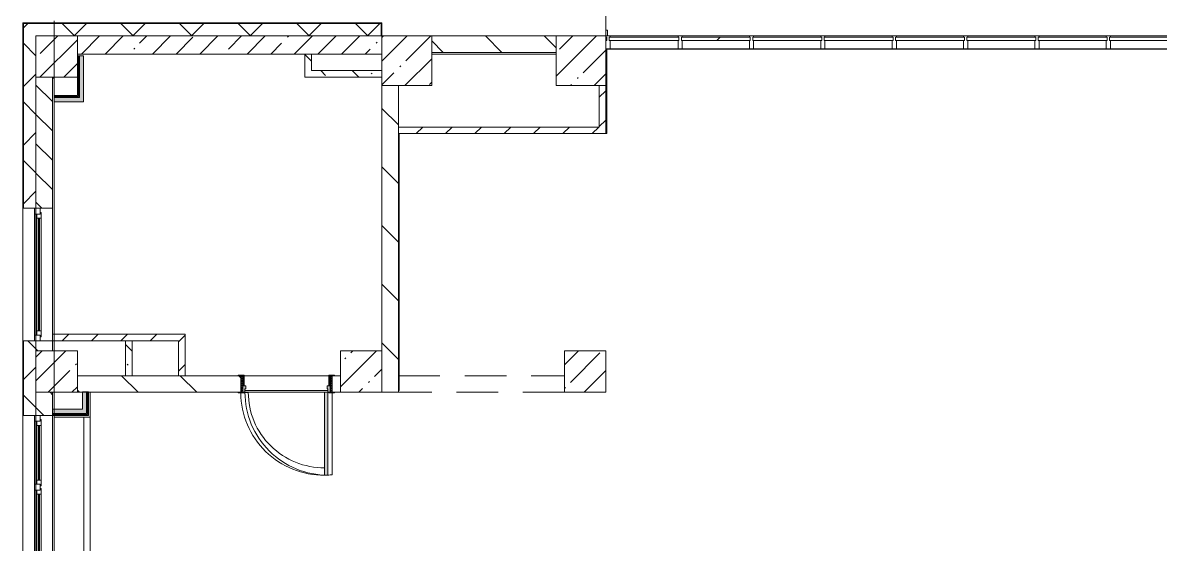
# Model space of a CAD drawing. Header units: millimetres. Extents: x 35157 to 232994, y -8553 to 29000.
# Drawn here: x 105716 to 119424, y 9067 to 15358 of the extents above; entities that cross this region are included whole.
import ezdxf

# ---------------------------------------------------------------- set-up
doc = ezdxf.new("R2010")
doc.units = ezdxf.units.MM
doc.linetypes.add('200_ШТРИХ__ш1_п0_6_', pattern=[800, 500, -300])
for name, color, linetype, lineweight in [('A-DETL-MBND-1', 7, '200_ШТРИХ__ш1_п0_6_', 9), ('A-GLAZ-2', 7, 'Continuous', 5), ('A-GLAZ-CURT-2', 7, 'Continuous', 5), ('A-GLAZ-CWMG-2', 7, 'Continuous', 5), ('A-WALL', 7, 'Continuous', 9), ('A-WALL-9', 7, 'Continuous', 5), ('I-WALL-23', 7, 'Continuous', 5), ('S-COLS-1', 7, 'Continuous', 5), ('Оси', 7, 'Continuous', 9)]:
    doc.layers.add(name, color=color, linetype=linetype, lineweight=lineweight)
for name, color, linetype, lineweight, true_color in [('A-DOOR-3', 7, 'Continuous', 5, 0xaaaaaa), ('A-DOOR-4', 7, 'Continuous', 5, 0xe2e2e2), ('A-DOOR-FRAM-2', 7, 'Continuous', 5, 0xe2e2e2), ('A-DOOR-FRAM-3', 7, 'Continuous', 5, 0xaaaaaa), ('A-FLOR-1', 7, 'Continuous', 5, 0xaaaaaa), ('I-WALL-22', 7, 'Continuous', 9, 0xe7e7e7), ('I-WALL-25', 7, 'Continuous', 5, 0x787878)]:
    doc.layers.add(name, color=color, linetype=linetype, lineweight=lineweight, true_color=true_color)
pattern_1 = [(45, (105984, 0), (-285.123, 285.123), []), (45, (106269.13, 0), (-285.123, 285.123), [504.031, -100.806, 16.764, -84.042])]
pattern_2 = [(135, (105984, 0), (-353.553, -353.553), [])]
pattern_3 = [(45, (105984, 0), (-353.553, 353.553), []), (135, (105984, 0), (-353.553, -353.553), [])]
pattern_4 = [(45, (105984, 0), (-176.7767, 176.7767), [])]
pattern_5 = [(135, (105984, 0), (-377.17, -377.17), [533.4, -88.9, 17.78, -88.9]), (135, (105984, 376.94), (-377.17, -377.17), []), (50, (105984, 0), (637.645, -55.787), [66.675, -733.425]), (355, (105984, 0), (-123.35, 668.7), [53.34, -586.74]), (100.451, (106037.14, -4.65), (514.3, 612.908), [56.665, -623.315]), (46.184, (105984, 177.8), (948.776, -147.15), [100.01, -1100.137]), (96.636, (106063.1, 165.5), (830.91, 865.997), [85, -934.973]), (351.184, (105984, 177.8), (830.92, 865.99), [80.01, -880.11]), (21, (106072.9, 133.35), (530.65, -357.928), [66.675, -733.425]), (326, (106072.9, 133.35), (216.308, 644.658), [53.34, -586.74]), (71.451, (106117.1, 103.5), (746.96, 286.724), [56.665, -623.315]), (37.5, (105984, 0), (10.8105, 295.9426), [16.764, -562.864, 16.764, -578.866, -588.962]), (37.5, (105984, 0), (10.8105, 295.9426), [-1175.258, 16.764, -572.198]), (7.5, (105984, 0), (233.869, 350.632), [16.764, -322.834, 16.764, -549.529, -224.472]), (7.5, (105984, 0), (233.869, 350.632), [-905.891, 16.764, -207.708]), (327.5, (105785.76, 0), (474.568, -20.0513), [16.764, -205.486, 16.764, -676.656, -920.115]), (327.5, (105785.76, 0), (474.568, -20.0513), [-915.67, 16.764, -903.351]), (317.5, (105696.86, 0), (518.452, 88.993), [16.764, -272.161, 16.764, -443.738, -653.415]), (317.5, (105696.86, 0), (518.452, 88.993), [-749.427, 16.764, -636.65])]
pattern_6 = [(45, (105984, 0), (-530.33, 530.33), []), (135, (105984, 0), (-530.33, -530.33), [])]

# ---------------------------------------------------------------- blocks, each defined once
blk = doc.blocks.new('BSC_Колонна _Прямоугольная - 500х500-V119-2_4_2_птичка')
at = {"layer": 'S-COLS-1'}
h = blk.add_hatch(dxfattribs=at)
h.set_pattern_fill('FP_121', color=256, style=0, pattern_type=2)
h.set_pattern_definition([(45, (-140, -14950), (-285.123, 285.123), []), (45, (145.12, -14950), (-285.123, 285.123), [504.031, -100.806, 16.764, -84.042])])
h.paths.add_polyline_path([(-250, -250), (250, -250), (250, 250), (-250, 250)])
for p, q in [((250, 250), (-250, 250)), ((-250, 250), (-250, -250)), ((250, -250), (250, 250)), ((-250, -250), (250, -250))]:
    blk.add_line(p, q, dxfattribs=at)
blk = doc.blocks.new('110_Дверь_СКБ_1Ст_Внутренняя1 - Д-4к_п__1100x2100h_Артистические EI30-33310874-2_4_2_птичка')
at = {"layer": 'A-DOOR-3'}
h = blk.add_hatch(dxfattribs=at)
h.set_pattern_fill('FP_41', color=256, style=0, pattern_type=2)
h.set_pattern_definition([(135, (1751.41, 164.685), (-14.14214, -14.14214), []), (225, (1751.41, 164.685), (14.14214, -14.14214), [])])
h.paths.add_polyline_path([(537.5, 100), (537.5, -100), (562.5, -100), (562.5, 100)])
at = {"layer": 'A-DOOR-4'}
h = blk.add_hatch(color=256, dxfattribs=at)
h.paths.add_polyline_path([(512.5, 100), (512.5, 60), (502.5, 60), (502.5, 20), (537.5, 20), (537.5, 100)])
h.paths.add_polyline_path([(-487.5, 100), (-512.5, 100), (-512.5, 20), (-477.5, 20), (-477.5, 60), (-487.5, 60)])
at = {"layer": 'A-DOOR-FRAM-2'}
for points in [[(-447.5, 1100), (-487.5, 1100), (-487.5, 100), (-447.5, 100), (-447.5, 935.9)], [(-567.5, 108), (-567.5, 100), (-497.5, 100), (-497.5, 108)], [(-497.5, 20), (-512.5, 20), (-512.5, -100), (-497.5, -100)], [(592.5, 108), (522.5, 108), (522.5, 100), (592.5, 100)], [(537.5, 20), (522.5, 20), (522.5, -100), (537.5, -100)], [(-567.5, -100), (-567.5, -108), (-497.5, -108), (-497.5, -100)], [(522.5, -100), (522.5, -108), (592.5, -108), (592.5, -100)]]:
    blk.add_hatch(color=256, dxfattribs=at).paths.add_polyline_path(points)
at = {"layer": 'A-DOOR-FRAM-3'}
h = blk.add_hatch(dxfattribs=at)
h.set_pattern_fill('FP_42', color=256, style=0, pattern_type=2)
h.set_pattern_definition([(45, (-371.384, 164.685), (-14.1421, 14.1421), []), (135, (-371.384, 164.685), (-14.1421, -14.1421), [])])
h.paths.add_polyline_path([(-512.5, 100), (-537.5, 100), (-537.5, -100), (-512.5, -100)])
at = {"layer": 'A-DOOR-3'}
for p, q in [((-487.5, 1100), (-487.5, 100)), ((-447.5, 1100), (-487.5, 1100)), ((-447.5, 100), (-447.5, 1100)), ((-487.5, 100), (-447.5, 100))]:
    blk.add_line(p, q, dxfattribs=at)
blk.add_arc((-487.5, 100), 1000, 360, 90, dxfattribs=at)
at = {"layer": 'A-DOOR-FRAM-3'}
for p, q in [((-497.5, 108), (-567.5, 108)), ((-567.5, 108), (-567.5, 100)), ((-567.5, 100), (-497.5, 100)), ((-512.5, 100), (-537.5, 100)), ((-537.5, 100), (-537.5, -100)), ((-487.5, 100), (-512.5, 100)), ((-512.5, 100), (-512.5, 20)), ((-512.5, -100), (-512.5, 100)), ((-497.5, 100), (-512.5, 100)), ((-512.5, 100), (-512.5, 99)), ((-512.5, 99), (-497.5, 99)), ((-512.5, 20), (-477.5, 20)), ((-497.5, 20), (-512.5, 20)), ((-512.5, 20), (-512.5, -100)), ((-497.5, 100), (-497.5, 108)), ((-497.5, 99), (-497.5, 100)), ((-497.5, -100), (-497.5, 20)), ((-487.5, 60), (-487.5, 100)), ((-477.5, 60), (-487.5, 60)), ((-477.5, 20), (-477.5, 60)), ((512.5, 60), (502.5, 60)), ((502.5, 60), (502.5, 20)), ((502.5, 20), (537.5, 20)), ((512.5, 100), (512.5, 60)), ((537.5, 100), (512.5, 100)), ((592.5, 108), (522.5, 108)), ((522.5, 108), (522.5, 100)), ((537.5, 100), (522.5, 100)), ((522.5, 100), (522.5, 99)), ((522.5, 100), (592.5, 100)), ((522.5, 99), (537.5, 99)), ((537.5, 20), (522.5, 20)), ((522.5, 20), (522.5, -100)), ((537.5, 20), (537.5, 100)), ((562.5, 100), (537.5, 100)), ((537.5, 100), (537.5, -100)), ((537.5, 99), (537.5, 100)), ((537.5, -100), (537.5, 20)), ((562.5, -100), (562.5, 100)), ((592.5, 100), (592.5, 108)), ((-497.5, -100), (-567.5, -100)), ((-567.5, -100), (-567.5, -108)), ((-567.5, -108), (-497.5, -108)), ((-537.5, -100), (-512.5, -100)), ((-512.5, -100), (-497.5, -100)), ((-497.5, -108), (-497.5, -100)), ((522.5, -100), (537.5, -100)), ((592.5, -100), (522.5, -100)), ((522.5, -100), (522.5, -108)), ((522.5, -108), (592.5, -108)), ((537.5, -100), (562.5, -100)), ((592.5, -108), (592.5, -100))]:
    blk.add_line(p, q, dxfattribs=at)
blk = doc.blocks.new('BSC_Колонна _Прямоугольная - 500х500-22206884-2_4_2_птичка')
at = {"layer": 'S-COLS-1'}
h = blk.add_hatch(dxfattribs=at)
h.set_pattern_fill('FP_171', color=256, style=0, pattern_type=2)
h.set_pattern_definition([(45, (-6510, -11150), (-285.123, 285.123), []), (45, (-6224.88, -11150), (-285.123, 285.123), [504.031, -100.806, 16.764, -84.042])])
h.paths.add_polyline_path([(-250, -250), (250, -250), (250, 250), (-250, 250), (-250, 71)])
for p, q in [((250, 250), (-250, 250)), ((-250, 250), (-250, -250)), ((250, -250), (250, 250)), ((-250, -250), (250, -250))]:
    blk.add_line(p, q, dxfattribs=at)
blk = doc.blocks.new('BSC_Колонна _Прямоугольная - 500х500-V186-2_4_2_птичка')
at = {"layer": 'S-COLS-1'}
h = blk.add_hatch(dxfattribs=at)
h.set_pattern_fill('FP_172', color=256, style=0, pattern_type=2)
h.set_pattern_definition([(45, (-3810, -11150), (-285.123, 285.123), []), (45, (-3524.88, -11150), (-285.123, 285.123), [504.031, -100.806, 16.764, -84.042])])
h.paths.add_polyline_path([(-250, -250), (250, -250), (250, 250), (-250, 250), (-250, 71)])
for p, q in [((250, 250), (-250, 250)), ((-250, 250), (-250, -250)), ((250, -250), (250, 250)), ((-250, -250), (250, -250))]:
    blk.add_line(p, q, dxfattribs=at)
blk = doc.blocks.new('120_Окно_СКБ_1Ст - 120_Окно_СКБ_1Ст_1600х2500_h_ 2-22959204-2_4_2_птичка')
at = {"layer": 'A-GLAZ-2'}
for p, q in [((-800, -127), (-800, -57)), ((-800, -57), (-730, -57)), ((800, -57), (-800, -57)), ((-730, -127), (-800, -127)), ((-800, -127), (-750, -127)), ((-730, -127), (-750, -127)), ((-750, -127), (-750, -137)), ((-750, -137), (750, -137)), ((750, -137), (-750, -137)), ((-730, -57), (-730, -127)), ((730, -87), (-730, -87)), ((-730, -87), (-730, -127)), ((-680, -137), (-680, -87)), ((-680, -107), (680, -107)), ((680, -117), (-680, -117)), ((680, -137), (680, -87)), ((730, -127), (730, -57)), ((730, -57), (800, -57)), ((730, -127), (730, -87)), ((800, -127), (730, -127)), ((750, -127), (730, -127)), ((750, -127), (800, -127)), ((750, -137), (750, -127)), ((800, -57), (800, -127))]:
    blk.add_line(p, q, dxfattribs=at)
blk = doc.blocks.new('120_Окно_СКБ_2Ст - 120_Окно_СКБ_2Ст 2100х2500 _мал створка справа_-22445857-2_4_2_птичка')
at = {"layer": 'A-GLAZ-2'}
for p, q in [((-1050, -127), (-1050, -57)), ((-1050, -57), (-980, -57)), ((1050, -57), (-1050, -57)), ((-980, -127), (-1050, -127)), ((-1050, -127), (-1000, -127)), ((-980, -127), (-1000, -127)), ((-1000, -127), (-1000, -137)), ((-1000, -137), (170, -137)), ((170, -137), (-1000, -137)), ((-980, -57), (-980, -127)), ((150, -87), (-980, -87)), ((-980, -87), (-980, -127)), ((-930, -137), (-930, -87)), ((-930, -107), (100, -107)), ((100, -117), (-930, -117)), ((100, -137), (100, -87)), ((150, -127), (150, -57)), ((150, -57), (220, -57)), ((150, -127), (150, -87)), ((220, -127), (150, -127)), ((170, -127), (150, -127)), ((170, -127), (200, -127)), ((170, -137), (170, -127)), ((220, -127), (200, -127)), ((200, -127), (200, -137)), ((200, -137), (1000, -137)), ((1000, -137), (200, -137)), ((220, -57), (220, -127)), ((980, -87), (220, -87)), ((220, -87), (220, -127)), ((270, -137), (270, -87)), ((270, -107), (930, -107)), ((930, -117), (270, -117)), ((930, -137), (930, -87)), ((980, -127), (980, -57)), ((980, -57), (1050, -57)), ((980, -127), (980, -87)), ((1050, -127), (980, -127)), ((1000, -127), (980, -127)), ((1000, -127), (1050, -127)), ((1000, -137), (1000, -127)), ((1050, -57), (1050, -127))]:
    blk.add_line(p, q, dxfattribs=at)
blk = doc.blocks.new('BSC_Колонна _Прямоугольная - 500х500-V195-2_4_2_птичка')
at = {"layer": 'S-COLS-1'}
h = blk.add_hatch(dxfattribs=at)
h.set_pattern_fill('FP_180', color=256, style=0, pattern_type=2)
h.set_pattern_definition([(45, (-140, -11150), (-285.123, 285.123), []), (45, (145.12, -11150), (-285.123, 285.123), [504.031, -100.806, 16.764, -84.042])])
h.paths.add_polyline_path([(-250, -250), (250, -250), (250, 250), (-250, 250), (-250, 71)])
for p, q in [((250, 250), (-250, 250)), ((-250, 250), (-250, -250)), ((250, -250), (250, 250)), ((-250, -250), (250, -250))]:
    blk.add_line(p, q, dxfattribs=at)
blk = doc.blocks.new('Системная панель - Стекло - 40мм-23997895-2_4_2_птичка')
at = {"layer": 'A-GLAZ-CURT-2'}
for p, q in [((420, 0), (-420, 0)), ((-420, 0), (-420, -40)), ((420, -40), (420, 0)), ((-420, -40), (420, -40))]:
    blk.add_line(p, q, dxfattribs=at)
blk = doc.blocks.new('Прямоугольный импост - Импост структурный с накладкой - 160мм-23771928-2_4_2_птичка')
at = {"layer": 'A-GLAZ-CWMG-2'}
for p, q in [((7630, 15200), (6810, 15200)), ((7630, 15043), (6810, 15043))]:
    blk.add_line(p, q, dxfattribs=at)
blk = doc.blocks.new('Прямоугольный импост - Импост структурный с накладкой - 160мм-23997897-2_4_2_птичка')
at = {"layer": 'A-GLAZ-CWMG-2'}
for p, q in [((0, 140), (-50, 140)), ((-50, 140), (-50, 40)), ((0, 40), (0, 140)), ((-50, 40), (-40, 40)), ((-40, 0), (-50, 0)), ((-50, 0), (-50, -17)), ((-40, 40), (-40, 0)), ((-10, 0), (-10, 40)), ((-10, 40), (0, 40)), ((0, 0), (-10, 0)), ((0, -17), (0, 0)), ((-50, -17), (0, -17))]:
    blk.add_line(p, q, dxfattribs=at)
blk = doc.blocks.new('Системная панель - Стекло - 40мм-23997898-2_4_2_птичка')
at = {"layer": 'A-GLAZ-CURT-2'}
h = blk.add_hatch(dxfattribs=at)
h.set_pattern_fill('FP_184', color=256, style=0, pattern_type=2)
h.set_pattern_definition([(45, (-13750.1, -14683), (-1414.21, 1414.21), [1000, -3000]), (45, (-14750.1, -15183), (-1414.21, 1414.21), [3000, -1000]), (45, (-12750.1, -15683), (-1414.21, 1414.21), [1000, -3000])])
h.paths.add_polyline_path([(420, -40), (420, 0), (-420, 0), (-420, -40)])
for p, q in [((420, 0), (-420, 0)), ((-420, 0), (-420, -40)), ((-420, -40), (420, -40)), ((420, -40), (420, 0))]:
    blk.add_line(p, q, dxfattribs=at)
blk = doc.blocks.new('Прямоугольный импост - Импост структурный с накладкой - 160мм-23771920-2_4_2_птичка')
at = {"layer": 'A-GLAZ-CWMG-2'}
for p, q in [((13660, 15200), (12840, 15200)), ((13660, 15043), (12840, 15043))]:
    blk.add_line(p, q, dxfattribs=at)
blk = doc.blocks.new('Прямоугольный импост - Импост структурный с накладкой - 160мм-23997894-2_4_2_птичка')
at = {"layer": 'A-GLAZ-CWMG-2'}
for p, q in [((-25, 40), (-25, 140)), ((-25, 140), (25, 140)), ((25, 140), (25, 40)), ((-15, 40), (-25, 40)), ((-25, -17), (-25, 0)), ((-25, 0), (-15, 0)), ((-15, 0), (-15, 40)), ((15, 40), (15, 0)), ((25, 40), (15, 40)), ((15, 0), (25, 0)), ((25, 0), (25, -17)), ((25, -17), (-25, -17))]:
    blk.add_line(p, q, dxfattribs=at)
blk = doc.blocks.new('Системная панель - Стекло - 40мм-23997899-2_4_2_птичка')
at = {"layer": 'A-GLAZ-CURT-2'}
for p, q in [((415, 0), (-415, 0)), ((-415, 0), (-415, -40)), ((415, -40), (415, 0)), ((-415, -40), (415, -40))]:
    blk.add_line(p, q, dxfattribs=at)
blk = doc.blocks.new('Прямоугольный импост - Импост структурный с накладкой - 160мм-23771909-2_4_2_птичка')
at = {"layer": 'A-GLAZ-CWMG-2'}
for p, q in [((11930, 15200), (11120, 15200)), ((11930, 15043), (11120, 15043))]:
    blk.add_line(p, q, dxfattribs=at)
blk = doc.blocks.new('Системная панель - Стекло - 40мм-V202-2_4_2_птичка')
at = {"layer": 'A-GLAZ-CURT-2'}
for p, q in [((415, 0), (-415, 0)), ((-415, 0), (-415, -40)), ((415, -40), (415, 0)), ((-415, -40), (415, -40))]:
    blk.add_line(p, q, dxfattribs=at)
blk = doc.blocks.new('Системная панель - Стекло - 40мм-V203-2_4_2_птичка')
at = {"layer": 'A-GLAZ-CURT-2'}
for p, q in [((415, 0), (-415, 0)), ((-415, 0), (-415, -40)), ((415, -40), (415, 0)), ((-415, -40), (415, -40))]:
    blk.add_line(p, q, dxfattribs=at)
blk = doc.blocks.new('Системная панель - Стекло - 40мм-V204-2_4_2_птичка')
at = {"layer": 'A-GLAZ-CURT-2'}
h = blk.add_hatch(dxfattribs=at)
h.set_pattern_fill('FP_186', color=256, style=0, pattern_type=2)
h.set_pattern_definition([(45, (-8585, -14683), (-1414.21, 1414.21), [1000, -3000]), (45, (-9585, -15183), (-1414.21, 1414.21), [3000, -1000]), (45, (-7585, -15683), (-1414.21, 1414.21), [1000, -3000])])
h.paths.add_polyline_path([(415, -40), (415, 0), (-415, 0), (-415, -40), (47, -40)])
for p, q in [((415, 0), (-415, 0)), ((-415, 0), (-415, -40)), ((415, -40), (415, 0)), ((-415, -40), (415, -40))]:
    blk.add_line(p, q, dxfattribs=at)
blk = doc.blocks.new('Системная панель - Стекло - 40мм-V205-2_4_2_птичка')
at = {"layer": 'A-GLAZ-CURT-2'}
for p, q in [((415, 0), (-415, 0)), ((-415, 0), (-415, -40)), ((415, -40), (415, 0)), ((-415, -40), (415, -40))]:
    blk.add_line(p, q, dxfattribs=at)
blk = doc.blocks.new('Системная панель - Стекло - 40мм-V206-2_4_2_птичка')
at = {"layer": 'A-GLAZ-CURT-2'}
for p, q in [((415, 0), (-415, 0)), ((-415, 0), (-415, -40)), ((415, -40), (415, 0)), ((-415, -40), (415, -40))]:
    blk.add_line(p, q, dxfattribs=at)
blk = doc.blocks.new('Зашивка приборов отопления42 - Зашивка приборов отопления-33374801-2_4_2_птичка')
at = {"layer": 'A-WALL-9'}
for p, q in [((37472, 23439), (35372, 23439)), ((37472, 23079), (37472, 23439)), ((35372, 23079), (37472, 23079)), ((37472, 23079), (35372, 23079)), ((37472, 23004), (37472, 23079)), ((35372, 23004), (37472, 23004))]:
    blk.add_line(p, q, dxfattribs=at)

msp = doc.modelspace()

# ---------------------------------------------------------------- hatches: boundary and pattern name
at = {"layer": 'A-WALL-9'}
h = msp.add_hatch(dxfattribs=at)
h.set_pattern_fill('FP_89', color=256, style=0, pattern_type=2)
h.set_pattern_definition(pattern_3)
h.paths.add_polyline_path([(105874, -100), (105874, 5220), (105724, 5220), (105724, -100)])
h.paths.add_polyline_path([(105724, 7320), (105874, 7320), (105874, 8520), (105724, 8520), (105724, 7750.3)])
h.paths.add_polyline_path([(105768.3, 10620), (105874, 10620), (105874, 11520), (105724, 11520), (105724, 10620)])
h.paths.add_polyline_path([(105874, 13120), (105874, 15350), (105724, 15350), (105724, 13120)])
h = msp.add_hatch(dxfattribs=at)
h.set_pattern_fill('FP_89', color=256, style=0, pattern_type=2)
h.set_pattern_definition(pattern_3)
h.paths.add_polyline_path([(110036, 15200), (110036, 15350), (105874, 15350), (105874, 15200), (109478.4, 15200)])
h = msp.add_hatch(dxfattribs=at)
h.set_pattern_fill('FP_99', color=256, style=0, pattern_type=2)
h.set_pattern_definition([(135, (105984, 0), (-176.7767, -176.7767), [])])
h.paths.add_polyline_path([(106074, 7900), (106074, 8520), (105874, 8520), (105874, 7900)])
h.paths.add_polyline_path([(105874, 10620), (106074, 10620), (106074, 10900), (105874, 10900), (105874, 10642.6)])
h.paths.add_polyline_path([(105874, 11400), (106074, 11400), (106074, 11520), (105874, 11520)])
h.paths.add_polyline_path([(106074, 13120), (106074, 14700), (105874, 14700), (105874, 13120)])
at = {"layer": 'I-WALL-22'}
for points in [[(106449, 14405), (106449, 14960), (106399, 14960), (106399, 14405)], [(106399, 14405), (106399, 14455), (106094, 14455), (106094, 14405), (106374, 14405)], [(106485, 10695), (106485, 10905), (106435, 10905), (106435, 10695)], [(106074, 10645), (106485, 10645), (106485, 10695), (106074, 10695)]]:
    msp.add_hatch(color=256, dxfattribs=at).paths.add_polyline_path(points)
at = {"layer": 'I-WALL-23'}
h = msp.add_hatch(dxfattribs=at)
h.set_pattern_fill('FP_97', color=256, style=0, pattern_type=2)
h.set_pattern_definition(pattern_1)
h.paths.add_polyline_path([(108550.9, 14980), (110044, 14980), (110044, 15200), (106374, 15200), (106374, 14980), (106695.8, 14980)])
h = msp.add_hatch(dxfattribs=at)
h.set_pattern_fill('FP_100', color=256, style=0, pattern_type=2)
h.set_pattern_definition(pattern_2)
h.paths.add_polyline_path([(112144, 15000), (112144, 15200), (110644, 15200), (110644, 15000), (111333.4, 15000)])
h = msp.add_hatch(dxfattribs=at)
h.set_pattern_fill('FP_100', color=256, style=0, pattern_type=2)
h.set_pattern_definition(pattern_2)
h.paths.add_polyline_path([(110244, 10900), (110244, 14600), (110044, 14600), (110044, 10900)])
h = msp.add_hatch(dxfattribs=at)
h.set_pattern_fill('FP_101', color=256, style=0, pattern_type=2)
h.set_pattern_definition(pattern_4)
h.paths.add_polyline_path([(112744, 14100), (112744, 14600), (112664, 14600), (112664, 14100)])
h = msp.add_hatch(dxfattribs=at)
h.set_pattern_fill('FP_188', color=256, style=0, pattern_type=2)
h.set_pattern_definition(pattern_6)
h.paths.add_polyline_path([(106094, 14467.5), (106374, 14467.5), (106374, 14480), (106094, 14480)])
h = msp.add_hatch(dxfattribs=at)
h.set_pattern_fill('FP_188', color=256, style=0, pattern_type=2)
h.set_pattern_definition(pattern_6)
h.paths.add_polyline_path([(106094, 14455), (106386.5, 14455), (106386.5, 14467.5), (106094, 14467.5)])
h = msp.add_hatch(dxfattribs=at)
h.set_pattern_fill('FP_101', color=256, style=0, pattern_type=2)
h.set_pattern_definition(pattern_4)
h.paths.add_polyline_path([(112744, 14020), (112744, 14100), (110244, 14100), (110244, 14020), (112260.9, 14020)])
h = msp.add_hatch(dxfattribs=at)
h.set_pattern_fill('FP_101', color=256, style=0, pattern_type=2)
h.set_pattern_definition(pattern_4)
h.paths.add_polyline_path([(107674, 11520), (107674, 11600), (106074, 11600), (106074, 11520), (107594, 11520)])
h = msp.add_hatch(dxfattribs=at)
h.set_pattern_fill('FP_101', color=256, style=0, pattern_type=2)
h.set_pattern_definition(pattern_4)
h.paths.add_polyline_path([(107674, 11100), (107674, 11520), (107594, 11520), (107594, 11100)])
h = msp.add_hatch(dxfattribs=at)
h.set_pattern_fill('FP_100', color=256, style=0, pattern_type=2)
h.set_pattern_definition(pattern_2)
h.paths.add_polyline_path([(106695.8, 10900), (108344, 10900), (108344, 11100), (106374, 11100), (106374, 10900)])
h.paths.add_polyline_path([(109544, 10900), (109544, 11100), (109444, 11100), (109444, 10900), (109474, 10900)])
at = {"layer": 'I-WALL-25'}
h = msp.add_hatch(dxfattribs=at)
h.set_pattern_fill('FP_105', color=256, style=0, pattern_type=2)
h.set_pattern_definition(pattern_5)
h.paths.add_polyline_path([(109194, 14700.7), (109194, 14980), (109114, 14980), (109114, 14700.7)])
h = msp.add_hatch(dxfattribs=at)
h.set_pattern_fill('FP_105', color=256, style=0, pattern_type=2)
h.set_pattern_definition(pattern_5)
h.paths.add_polyline_path([(109194, 14700.7), (110044, 14700.7), (110044, 14780.7), (109194, 14780.7)])
h = msp.add_hatch(dxfattribs=at)
h.set_pattern_fill('FP_105', color=256, style=0, pattern_type=2)
h.set_pattern_definition(pattern_5)
h.paths.add_polyline_path([(107034, 11100), (107034, 11520), (106954, 11520), (106954, 11100)])
at = {"layer": 'S-COLS-1'}
h = msp.add_hatch(dxfattribs=at)
h.set_pattern_fill('FP_97', color=256, style=0, pattern_type=2)
h.set_pattern_definition(pattern_1)
h.paths.add_polyline_path([(110644, 14600), (110644, 15200), (110044, 15200), (110044, 14600), (110405.9, 14600)])
h = msp.add_hatch(dxfattribs=at)
h.set_pattern_fill('FP_97', color=256, style=0, pattern_type=2)
h.set_pattern_definition(pattern_1)
h.paths.add_polyline_path([(112744, 14600), (112744, 15200), (112144, 15200), (112144, 14600), (112260.9, 14600)])

# ---------------------------------------------------------------- linework, layer by layer
at = {"layer": 'A-DETL-MBND-1'}
for p, q in [((112744, 15270), (112764, 15270)), ((112764, 15200), (112764, 15270)), ((110244, 11100), (112244, 11100)), ((112244, 10900), (110244, 10900))]:
    msp.add_line(p, q, dxfattribs=at)
at = {"layer": 'A-FLOR-1'}
for p, q in [((112744, 15200), (112744, 20770)), ((112144, 14980), (110644, 14980)), ((119694, 15040), (112754, 15040)), ((112754, 15040), (112754, 14020)), ((110254, 14020), (110254, 10920)), ((112754, 14020), (112744, 14020)), ((106529, 10900), (106529, 10600)), ((108434, 10899), (108384, 10899)), ((109394, 10920), (108394, 10920)), ((109444, 9905), (109444, 10892)), ((110254, 10920), (110244, 10920))]:
    msp.add_line(p, q, dxfattribs=at)
for radius, start, end in [(1000, 180.45922, 270.57477), (910, 180.06296, 270.62964), (1000, 272.87006, 275.73917)]:
    msp.add_arc((109344, 10900), radius, start, end, dxfattribs=at)
at = {"layer": 'A-WALL'}
for p, q in [((105874, 15358), (105721, 15358)), ((110039, 15353), (105721, 15353)), ((105721, 15353), (105721, 13120)), ((110036, 15350), (105724, 15350)), ((105724, 15350), (105724, 13120)), ((110036, 15200), (110036, 15350)), ((110039, 15200), (110039, 15353)), ((106386.5, 14467.5), (106386.5, 14960)), ((106399, 14455), (106399, 14960)), ((109194, 14980), (109114, 14980)), ((105874, 14700), (105874, 13120)), ((106094, 14467.5), (106386.5, 14467.5)), ((106094, 14455), (106399, 14455)), ((110244, 14100), (110244, 14020)), ((105721, 11520), (105721, 10620)), ((105724, 11520), (105724, 10620)), ((105874, 11520), (105874, 11400)), ((107034, 11520), (106954, 11520)), ((106954, 11100), (107034, 11100)), ((107594, 11100), (107674, 11100)), ((105874, 10900), (105874, 10620)), ((106485, 10905), (106485, 10645)), ((106497.5, 10905), (106497.5, 10632.5)), ((106485, 10645), (106074, 10645)), ((106497.5, 10632.5), (106074, 10632.5))]:
    msp.add_line(p, q, dxfattribs=at)
at = {"layer": 'A-WALL-9'}
for p, q in [((110044, 15358), (105716, 15358)), ((105716, 15358), (105716, 11520)), ((110044, 15200), (110044, 15358)), ((106074, 11600), (106074, 14700)), ((105716, 13120), (106074, 13120)), ((106074, 11520), (105716, 11520)), ((105716, 11520), (105716, -258)), ((106074, 11400), (106074, 11520)), ((106074, 10900), (106074, 8500)), ((105716, 10620), (106074, 10620))]:
    msp.add_line(p, q, dxfattribs=at)
at = {"layer": 'I-WALL-23'}
for p, q in [((110044, 15200), (106374, 15200)), ((110044, 14980), (110044, 15200)), ((112144, 15200), (110644, 15200)), ((110644, 15200), (110644, 15000)), ((112144, 15000), (112144, 15200)), ((106374, 14980), (109114, 14980)), ((106449, 14960), (106374, 14960)), ((106449, 14405), (106449, 14960)), ((109114, 14980), (109114, 14700.7)), ((109194, 14980), (110044, 14980)), ((109194, 14780.7), (109194, 14980)), ((110644, 15000), (112144, 15000)), ((106094, 14690), (106074, 14690)), ((106094, 14690), (106094, 11600)), ((106374, 14700), (106374, 14480)), ((109114, 14700.7), (110044, 14700.7)), ((110044, 14780.7), (109194, 14780.7)), ((110044, 14700.7), (110044, 14780.7)), ((110044, 14600), (110044, 11400)), ((110244, 14600), (110044, 14600)), ((110244, 14100), (110244, 14600)), ((112744, 14600), (112664, 14600)), ((112664, 14600), (112664, 14100)), ((112744, 14020), (112744, 14600)), ((106374, 14480), (106094, 14480)), ((106094, 14405), (106449, 14405)), ((112664, 14100), (110244, 14100)), ((110244, 10900), (110244, 14020)), ((110244, 14020), (112744, 14020)), ((105874, 11520), (105874, 13120)), ((107674, 11600), (106074, 11600)), ((106074, 11600), (106074, 11520)), ((106074, 11520), (106954, 11520)), ((106094, 11520), (106094, 11400)), ((106954, 11520), (106954, 11100)), ((107034, 11520), (107594, 11520)), ((107034, 11100), (107034, 11520)), ((107594, 11520), (107594, 11100)), ((107674, 11100), (107674, 11600)), ((106954, 11100), (106374, 11100)), ((107594, 11100), (107034, 11100)), ((108314, 11100), (107674, 11100)), ((108384, 11100), (109404, 11100)), ((109544, 11100), (109474, 11100)), ((106094, 10900), (106094, 10695)), ((106374, 10900), (108314, 10900)), ((106510, 10905), (106435, 10905)), ((106435, 10905), (106435, 10695)), ((106510, 10620), (106510, 10905)), ((109354, 10900), (108394, 10900)), ((109474, 10900), (109544, 10900)), ((110044, 10900), (110244, 10900)), ((106435, 10695), (106074, 10695)), ((105874, 8520), (105874, 10620)), ((106074, 10620), (106510, 10620)), ((106094, 10620), (106094, 8500))]:
    msp.add_line(p, q, dxfattribs=at)
at = {"layer": 'S-COLS-1'}
for p, q in [((110644, 15200), (110044, 15200)), ((110044, 15200), (110044, 14600)), ((110644, 15000), (110644, 15200)), ((112744, 15200), (112144, 15200)), ((112144, 15200), (112144, 14600)), ((112744, 14600), (112744, 15200)), ((110644, 14600), (110644, 15000)), ((110044, 14600), (110244, 14600)), ((110244, 14600), (110644, 14600)), ((112144, 14600), (112744, 14600))]:
    msp.add_line(p, q, dxfattribs=at)
at = {"layer": 'Оси'}
msp.add_line((106094, 5439), (106094, 15380), dxfattribs=at)

# ---------------------------------------------------------------- block references
at = {"layer": 'A-DOOR-3', "rotation": 180}
msp.add_blockref('110_Дверь_СКБ_1Ст_Внутренняя1 - Д-4к_п__1100x2100h_Артистические EI30-33310874-2_4_2_птичка', (108906.5, 11000), dxfattribs=at)
at = {"layer": 'A-GLAZ-2', "rotation": 89.99999999999993}
for name, p in [('120_Окно_СКБ_1Ст - 120_Окно_СКБ_1Ст_1600х2500_h_ 2-22959204-2_4_2_птичка', (105799, 12320)), ('120_Окно_СКБ_2Ст - 120_Окно_СКБ_2Ст 2100х2500 _мал створка справа_-22445857-2_4_2_птичка', (105799, 9570))]:
    msp.add_blockref(name, p, dxfattribs=at)
at = {"layer": 'A-GLAZ-CURT-2'}
for name, p in [('Системная панель - Стекло - 40мм-23997895-2_4_2_птичка', (113204, 15183)), ('Системная панель - Стекло - 40мм-V204-2_4_2_птичка', (114069, 15183)), ('Системная панель - Стекло - 40мм-V202-2_4_2_птичка', (114929, 15183)), ('Системная панель - Стекло - 40мм-V203-2_4_2_птичка', (115789, 15183)), ('Системная панель - Стекло - 40мм-V206-2_4_2_птичка', (116649, 15183)), ('Системная панель - Стекло - 40мм-23997899-2_4_2_птичка', (117509, 15183)), ('Системная панель - Стекло - 40мм-V205-2_4_2_птичка', (118369, 15183)), ('Системная панель - Стекло - 40мм-23997898-2_4_2_птичка', (119234.1, 15183))]:
    msp.add_blockref(name, p, dxfattribs=at)
at = {"layer": 'A-GLAZ-CWMG-2', "rotation": 180}
msp.add_blockref('Прямоугольный импост - Импост структурный с накладкой - 160мм-23997897-2_4_2_птичка', (112744, 15183), dxfattribs=at)
at = {"layer": 'A-GLAZ-CWMG-2'}
for name, p in [('Прямоугольный импост - Импост структурный с накладкой - 160мм-23771928-2_4_2_птичка', (105984, 0)), ('Прямоугольный импост - Импост структурный с накладкой - 160мм-23771909-2_4_2_птичка', (102544, 0)), ('Прямоугольный импост - Импост структурный с накладкой - 160мм-23771909-2_4_2_птичка', (103404, 0)), ('Прямоугольный импост - Импост структурный с накладкой - 160мм-23771909-2_4_2_птичка', (104264, 0)), ('Прямоугольный импост - Импост структурный с накладкой - 160мм-23771909-2_4_2_птичка', (105124, 0)), ('Прямоугольный импост - Импост структурный с накладкой - 160мм-23771909-2_4_2_птичка', (105984, 0)), ('Прямоугольный импост - Импост структурный с накладкой - 160мм-23771909-2_4_2_птичка', (106844, 0)), ('Прямоугольный импост - Импост структурный с накладкой - 160мм-23771920-2_4_2_птичка', (105984, 0))]:
    msp.add_blockref(name, p, dxfattribs=at)
at = {"layer": 'A-GLAZ-CWMG-2', "extrusion": (0, 0, -1), "rotation": 180}
for p in [(-113639, 15183), (-114499, 15183), (-115359, 15183), (-116219, 15183), (-117079, 15183), (-117939, 15183), (-118799, 15183)]:
    msp.add_blockref('Прямоугольный импост - Импост структурный с накладкой - 160мм-23997894-2_4_2_птичка', p, dxfattribs=at)
at = {"layer": 'A-WALL-9', "rotation": 90.0000000000001}
msp.add_blockref('Зашивка приборов отопления42 - Зашивка приборов отопления-33374801-2_4_2_птичка', (129533, -26871.9), dxfattribs=at)
at = {"layer": 'S-COLS-1'}
for name, p in [('BSC_Колонна _Прямоугольная - 500х500-V119-2_4_2_птичка', (106124, 14950)), ('BSC_Колонна _Прямоугольная - 500х500-V195-2_4_2_птичка', (106124, 11150)), ('BSC_Колонна _Прямоугольная - 500х500-V186-2_4_2_птичка', (109794, 11150)), ('BSC_Колонна _Прямоугольная - 500х500-22206884-2_4_2_птичка', (112494, 11150))]:
    msp.add_blockref(name, p, dxfattribs=at)

doc.saveas('drawing.dxf')
